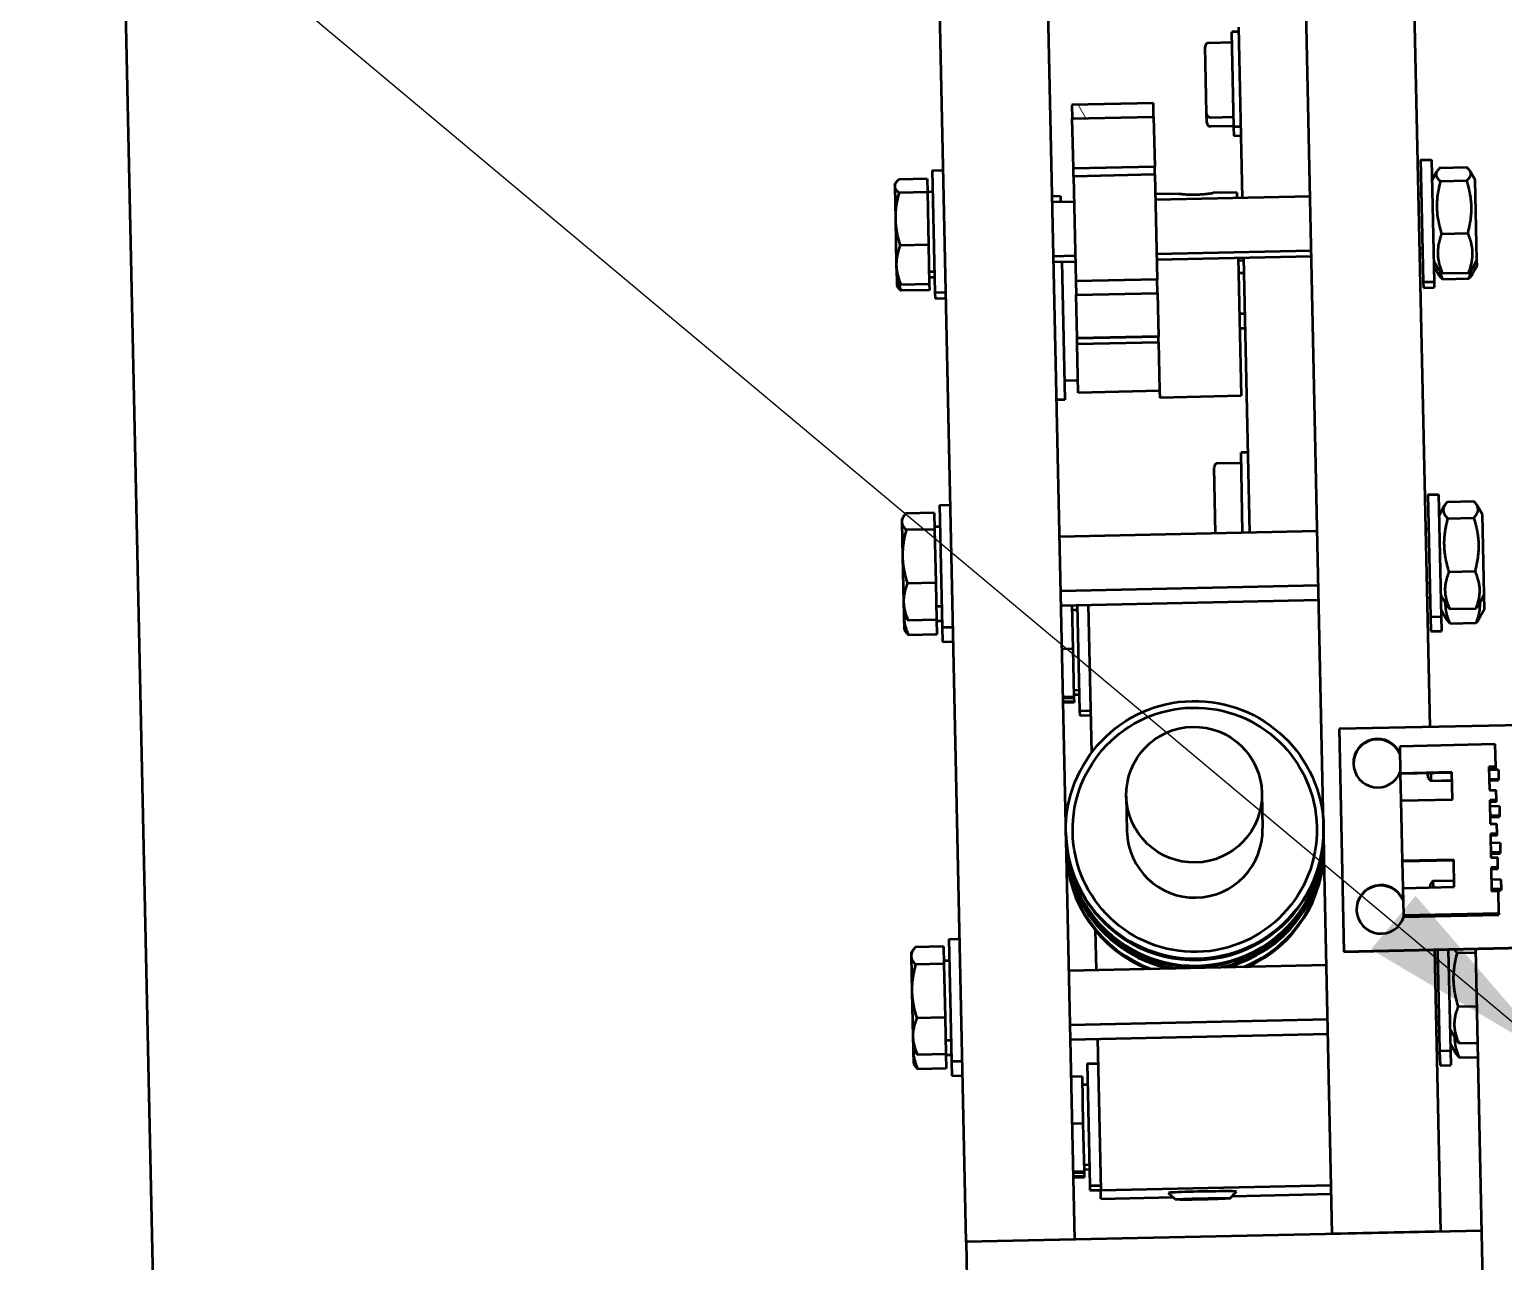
# Model space of a CAD drawing. Header units: millimetres. Extents: x 0 to 2625, y 0 to 1856.
# Drawn here: x 1661.1 to 1769.8, y 1467.8 to 1558.6 of the extents above; entities that cross this region are included whole.
import ezdxf

# ---------------------------------------------------------------- set-up
doc = ezdxf.new("R2010")
doc.units = ezdxf.units.MM
doc.header["$LTSCALE"] = 6.25
for name, color, linetype, lineweight in [('Hatch (ISO)', 7, 'Continuous', 18), ('Symbol (ISO)', 7, 'Continuous', 25), ('Visible (ISO)', 7, 'Continuous', 50)]:
    doc.layers.add(name, color=color, linetype=linetype, lineweight=lineweight)
doc.styles.add('Note Text (ISO)', font='tahoma.ttf')
doc.dimstyles.new('Default - Method 1b (ISO)$7', dxfattribs={"dimscale": 6.25, "dimtxt": 3.5, "dimasz": 2.5, "dimexe": 3.175, "dimexo": 0, "dimgap": 0.762, "dimtad": 1, "dimtoh": 1, "dimrnd": 1e-08, "dimtxsty": 'Note Text (ISO)', "dimcen": 0.09, "dimdle": 10, "dimclrd": 256, "dimclre": 256, "dimclrt": 256, "dimazin": 2, "dimtfac": 1, "dimtmove": 0, "dimatfit": 3, "dimfxl": 1, "dimtolj": 1, "dimlwd": -1, "dimlwe": -1, "dimarcsym": 0})

msp = doc.modelspace()

# ---------------------------------------------------------------- hatches: boundary and pattern name
at = {"layer": 'Hatch (ISO)'}
h = msp.add_hatch(dxfattribs=at)
h.set_pattern_fill('ANSI31', color=256, scale=158.75, angle=75.0002, style=0)
h.set_pattern_definition([(120.0002, (0, 0), (-17.18516, -9.92193), [])])
h.paths.add_polyline_path([(1738.24, 1540.05), (1738.26, 1539.05), (1744.26, 1539.18), (1744.24, 1540.18)])
h.paths.add_polyline_path([(1743.98, 1552.18), (1743.96, 1553.18), (1737.96, 1553.05), (1737.98, 1552.05)])
h = msp.add_hatch(dxfattribs=at)
h.set_pattern_fill('ANSI31', color=256, scale=158.75, angle=15, style=0)
h.set_pattern_definition([(60, (0, 0), (-17.18519, 9.92188), [])])
edge = h.paths.add_edge_path()
edge.add_ellipse((1746.96, 1502.22), major_axis=(-0.11, 5), ratio=0.99977, start_angle=0, end_angle=360)

# ---------------------------------------------------------------- linework, layer by layer
at = {"layer": 'Visible (ISO)'}
for p, q in [((1665.88, 1668.23), (1673.31, 1321.56)), ((1730.16, 1469.27), (1726.94, 1619.2)), ((1738.16, 1469.44), (1734.94, 1619.37)), ((1757.15, 1469.85), (1753.94, 1619.78)), ((1764.35, 1507.21), (1761.93, 1619.95)), ((1750.25, 1558.43), (1749.75, 1558.42)), ((1749.9, 1551.42), (1749.75, 1558.42)), ((1750.24, 1558.78), (1750.51, 1546.21)), ((1747.88, 1552.43), (1747.77, 1557.32)), ((1748.07, 1557.63), (1749.77, 1557.67)), ((1743.96, 1553.18), (1737.96, 1553.05)), ((1737.96, 1553.05), (1737.98, 1552.05)), ((1743.98, 1552.18), (1743.96, 1553.18)), ((1737.98, 1552.05), (1743.98, 1552.18)), ((1738.06, 1548.38), (1737.98, 1552.05)), ((1743.98, 1552.18), (1744.06, 1548.51)), ((1747.89, 1551.76), (1747.88, 1552.43)), ((1748.19, 1552.13), (1749.88, 1552.17)), ((1748.2, 1551.47), (1749.9, 1551.5)), ((1750.4, 1551.43), (1749.9, 1551.42)), ((1749.92, 1550.75), (1749.9, 1551.42)), ((1750.41, 1550.76), (1749.92, 1550.75)), ((1738.06, 1548.38), (1744.06, 1548.51)), ((1738.08, 1547.78), (1738.06, 1548.38)), ((1744.07, 1547.91), (1744.06, 1548.51)), ((1763.66, 1548.99), (1764.46, 1549.01)), ((1763.66, 1548.99), (1763.85, 1540)), ((1764.46, 1549.01), (1764.65, 1540.01)), ((1765.1, 1548.41), (1767.04, 1548.45)), ((1724.89, 1547.16), (1724.95, 1547.27)), ((1727.28, 1547.6), (1725.19, 1547.55)), ((1727.28, 1547.6), (1727.3, 1546.62)), ((1727.66, 1548.22), (1728.46, 1548.24)), ((1727.66, 1548.22), (1727.86, 1539.22)), ((1744.07, 1547.91), (1738.08, 1547.78)), ((1738.08, 1547.78), (1738.24, 1540.05)), ((1744.07, 1547.91), (1744.24, 1540.18)), ((1764.49, 1547.46), (1764.85, 1548.13)), ((1765.12, 1547.43), (1767.06, 1547.47)), ((1767.69, 1547.53), (1767.29, 1548.18)), ((1767.81, 1541.63), (1767.69, 1547.53)), ((1724.89, 1547.16), (1724.89, 1547.06)), ((1724.89, 1547.06), (1724.94, 1544.63)), ((1727.3, 1546.62), (1725.21, 1546.57)), ((1727.3, 1546.65), (1727.7, 1546.66)), ((1727.3, 1546.62), (1727.38, 1542.74)), ((1737.11, 1546.31), (1736.51, 1546.3)), ((1737.11, 1546.31), (1737.12, 1545.92)), ((1745.86, 1546.5), (1744.11, 1546.46)), ((1744.11, 1546.07), (1755.51, 1546.32)), ((1750.1, 1546.59), (1748.35, 1546.56)), ((1750.1, 1546.59), (1750.11, 1546.2)), ((1763.51, 1546.49), (1763.71, 1546.49)), ((1736.52, 1545.91), (1738.12, 1545.94)), ((1724.94, 1544.63), (1725.01, 1541.23)), ((1765.2, 1543.55), (1767.14, 1543.59)), ((1727.38, 1542.74), (1725.29, 1542.69)), ((1727.38, 1542.74), (1727.44, 1539.83)), ((1736.6, 1541.91), (1738.2, 1541.95)), ((1744.2, 1542.07), (1755.6, 1542.32)), ((1744.21, 1541.65), (1755.61, 1541.89)), ((1750.61, 1541.78), (1751.04, 1521.54)), ((1763.6, 1542.49), (1763.8, 1542.49)), ((1763.6, 1542.06), (1763.8, 1542.07)), ((1725.01, 1541.23), (1725.04, 1540.16)), ((1727.42, 1540.77), (1727.82, 1540.78)), ((1736.61, 1541.48), (1738.21, 1541.52)), ((1737.21, 1541.5), (1737.43, 1531.32)), ((1750.21, 1541.77), (1750.43, 1531.6)), ((1750.21, 1541.59), (1750.61, 1541.6)), ((1764.62, 1541.56), (1765.01, 1540.91)), ((1764.62, 1541.13), (1765.02, 1540.48)), ((1767.81, 1541.63), (1767.45, 1540.97)), ((1767.82, 1541.2), (1767.46, 1540.54)), ((1767.82, 1541.2), (1767.81, 1541.63)), ((1725.04, 1540.16), (1725.05, 1539.73)), ((1725.04, 1540.16), (1725.1, 1540.06)), ((1725.05, 1539.73), (1725.11, 1539.63)), ((1727.44, 1539.83), (1725.36, 1539.78)), ((1727.43, 1540.35), (1727.83, 1540.35)), ((1727.44, 1539.83), (1727.45, 1539.4)), ((1744.24, 1540.18), (1738.24, 1540.05)), ((1738.24, 1540.05), (1738.26, 1539.05)), ((1744.26, 1539.18), (1744.24, 1540.18)), ((1750.63, 1540.65), (1750.23, 1540.64)), ((1763.85, 1540), (1764.65, 1540.01)), ((1763.85, 1540), (1763.86, 1539.57)), ((1764.65, 1540.01), (1764.66, 1539.58)), ((1765.27, 1540.64), (1767.2, 1540.68)), ((1765.27, 1540.21), (1767.21, 1540.25)), ((1727.45, 1539.4), (1725.37, 1539.36)), ((1727.86, 1539.22), (1728.66, 1539.24)), ((1727.86, 1539.22), (1727.87, 1538.79)), ((1727.87, 1538.79), (1728.67, 1538.81)), ((1738.26, 1539.05), (1744.26, 1539.18)), ((1738.33, 1535.86), (1738.26, 1539.05)), ((1744.26, 1539.18), (1744.33, 1535.99)), ((1763.86, 1539.57), (1764.66, 1539.58)), ((1750.7, 1537.65), (1750.3, 1537.64)), ((1750.32, 1536.6), (1750.72, 1536.6)), ((1738.33, 1535.86), (1744.33, 1535.99)), ((1744.33, 1535.99), (1738.33, 1535.86)), ((1744.33, 1535.99), (1738.33, 1535.86)), ((1738.34, 1535.43), (1738.33, 1535.86)), ((1738.33, 1535.86), (1738.33, 1535.86)), ((1738.34, 1535.43), (1744.34, 1535.56)), ((1738.42, 1531.84), (1738.34, 1535.43)), ((1744.34, 1535.56), (1744.33, 1535.99)), ((1744.33, 1535.99), (1744.33, 1535.99)), ((1744.34, 1535.56), (1744.42, 1532.03)), ((1738.4, 1532.74), (1737.4, 1532.72)), ((1744.42, 1532.03), (1744.43, 1531.47)), ((1737.43, 1531.32), (1736.83, 1531.31)), ((1744.42, 1531.97), (1738.42, 1531.84)), ((1738.42, 1531.84), (1738.42, 1531.84)), ((1750.43, 1531.6), (1744.43, 1531.47)), ((1748.73, 1526.65), (1750.43, 1526.68)), ((1750.92, 1527.44), (1750.42, 1527.43)), ((1750.54, 1521.53), (1750.42, 1527.43)), ((1748.54, 1521.49), (1748.44, 1526.34)), ((1728.19, 1523.55), (1728.99, 1523.57)), ((1728.19, 1523.55), (1728.39, 1514.56)), ((1764.19, 1524.33), (1764.98, 1524.34)), ((1764.19, 1524.33), (1764.38, 1515.33)), ((1764.98, 1524.34), (1765.18, 1515.35)), ((1765.02, 1522.79), (1765.42, 1523.52)), ((1765.63, 1523.8), (1767.57, 1523.85)), ((1768.22, 1522.86), (1767.79, 1523.57)), ((1725.42, 1522.49), (1725.51, 1522.67)), ((1725.42, 1522.49), (1725.42, 1522.33)), ((1725.42, 1522.33), (1725.47, 1519.75)), ((1727.81, 1522.99), (1725.72, 1522.95)), ((1727.81, 1522.99), (1727.83, 1521.77)), ((1765.65, 1522.58), (1767.59, 1522.63)), ((1768.34, 1516.96), (1768.22, 1522.86)), ((1727.83, 1521.77), (1725.74, 1521.73)), ((1727.83, 1521.99), (1728.23, 1521.99)), ((1727.83, 1521.77), (1727.92, 1517.83)), ((1737.04, 1521.24), (1756.04, 1521.65)), ((1764.04, 1521.82), (1764.24, 1521.83)), ((1725.47, 1519.75), (1725.55, 1516.41)), ((1765.74, 1518.64), (1767.68, 1518.68)), ((1727.92, 1517.83), (1725.83, 1517.78)), ((1727.92, 1517.83), (1727.97, 1515.1)), ((1737.13, 1517.24), (1756.13, 1517.65)), ((1764.12, 1517.82), (1764.32, 1517.83)), ((1765.14, 1516.89), (1765.58, 1516.18)), ((1768.34, 1516.96), (1767.94, 1516.23)), ((1768.37, 1515.89), (1768.34, 1516.96)), ((1725.55, 1516.41), (1725.57, 1515.5)), ((1727.95, 1516.11), (1728.35, 1516.12)), ((1737.15, 1516.17), (1756.15, 1516.58)), ((1737.95, 1516.19), (1738.02, 1512.97)), ((1737.96, 1515.83), (1738.36, 1515.84)), ((1738.35, 1516.2), (1738.52, 1508.39)), ((1739.15, 1516.22), (1739.39, 1505.29)), ((1764.15, 1516.75), (1764.35, 1516.76)), ((1765.17, 1515.82), (1765.6, 1515.11)), ((1765.8, 1515.91), (1767.74, 1515.95)), ((1768.37, 1515.89), (1767.96, 1515.16)), ((1725.57, 1515.5), (1725.57, 1515.34)), ((1725.57, 1515.5), (1725.67, 1515.33)), ((1725.57, 1515.34), (1725.59, 1514.42)), ((1727.97, 1515.1), (1725.89, 1515.06)), ((1727.97, 1515.1), (1728, 1514.03)), ((1727.98, 1515.04), (1728.38, 1515.04)), ((1764.38, 1515.33), (1765.18, 1515.35)), ((1764.38, 1515.33), (1764.4, 1514.26)), ((1765.18, 1515.35), (1765.2, 1514.27)), ((1765.82, 1514.84), (1767.76, 1514.88)), ((1725.59, 1514.42), (1725.69, 1514.25)), ((1728, 1514.03), (1725.91, 1513.98)), ((1728.39, 1514.56), (1729.19, 1514.57)), ((1728.39, 1514.56), (1728.41, 1513.48)), ((1764.4, 1514.26), (1765.2, 1514.27)), ((1728.41, 1513.48), (1729.21, 1513.5)), ((1738.02, 1512.97), (1737.22, 1512.95)), ((1738.02, 1512.97), (1738.1, 1509.43)), ((1738.1, 1509.43), (1737.3, 1509.41)), ((1738.1, 1509.34), (1737.3, 1509.33)), ((1738.09, 1509.93), (1738.49, 1509.94)), ((1738.09, 1509.59), (1738.49, 1509.6)), ((1738.1, 1509.43), (1738.1, 1509.34)), ((1738.1, 1509.34), (1738.11, 1509.09)), ((1738.11, 1509.09), (1737.31, 1509.07)), ((1738.11, 1509), (1737.31, 1508.98)), ((1738.11, 1509.09), (1738.11, 1509)), ((1738.52, 1508.39), (1739.32, 1508.41)), ((1738.52, 1508.39), (1738.53, 1508.05)), ((1738.53, 1508.05), (1739.33, 1508.07)), ((1779.51, 1507.53), (1757.65, 1507.06)), ((1757.65, 1507.06), (1758, 1490.67)), ((1769.16, 1505.93), (1762.12, 1505.78)), ((1769.19, 1504.29), (1769.16, 1505.93)), ((1762.12, 1505.78), (1762.16, 1503.78)), ((1765.96, 1503.87), (1762.16, 1503.78)), ((1762.16, 1503.77), (1765.96, 1503.85)), ((1762.16, 1503.77), (1762.16, 1503.78)), ((1762.16, 1503.77), (1762.2, 1501.78)), ((1764.27, 1503.81), (1764.2, 1503.74)), ((1764.4, 1503.82), (1764.41, 1503.25)), ((1766, 1501.87), (1765.96, 1503.87)), ((1769.19, 1504.29), (1768.69, 1504.28)), ((1768.69, 1504.28), (1768.73, 1502.55)), ((1769.19, 1504.17), (1768.69, 1504.16)), ((1769.4, 1504.06), (1768.7, 1504.04)), ((1769.19, 1504.17), (1769.19, 1504.29)), ((1769.4, 1504.06), (1769.41, 1503.36)), ((1764.21, 1503.44), (1764.2, 1503.74)), ((1764.21, 1503.44), (1764.21, 1503.44)), ((1764.21, 1503.44), (1764.41, 1503.24)), ((1764.21, 1503.44), (1764.41, 1503.25)), ((1764.41, 1503.25), (1765.97, 1503.29)), ((1764.41, 1503.24), (1765.97, 1503.27)), ((1764.41, 1503.25), (1764.41, 1503.24)), ((1769.41, 1503.36), (1768.71, 1503.34)), ((1768.71, 1503.28), (1769.41, 1503.29)), ((1769.41, 1503.36), (1769.41, 1503.29)), ((1741.96, 1502.11), (1742.01, 1499.52)), ((1751.95, 1502.32), (1752.01, 1499.74)), ((1762.2, 1501.78), (1766, 1501.87)), ((1762.2, 1501.78), (1762.3, 1497.34)), ((1768.73, 1502.55), (1769.23, 1502.56)), ((1769.25, 1501.82), (1768.75, 1501.81)), ((1768.75, 1501.81), (1768.78, 1500.07)), ((1769.25, 1501.69), (1768.75, 1501.68)), ((1769.25, 1501.82), (1769.23, 1502.56)), ((1769.25, 1501.69), (1769.25, 1501.82)), ((1769.46, 1501.36), (1768.76, 1501.35)), ((1769.47, 1500.66), (1768.77, 1500.65)), ((1768.77, 1500.58), (1769.47, 1500.59)), ((1769.46, 1501.36), (1769.47, 1500.66)), ((1769.47, 1500.66), (1769.47, 1500.59)), ((1768.78, 1500.07), (1769.28, 1500.08)), ((1769.3, 1499.34), (1769.28, 1500.08)), ((1769.3, 1499.34), (1768.8, 1499.33)), ((1768.8, 1499.33), (1768.84, 1497.59)), ((1769.3, 1499.22), (1768.8, 1499.21)), ((1769.51, 1498.66), (1768.81, 1498.65)), ((1769.3, 1499.22), (1769.3, 1499.34)), ((1769.51, 1498.66), (1769.53, 1497.96)), ((1766.1, 1497.42), (1762.3, 1497.34)), ((1762.3, 1497.32), (1766.1, 1497.4)), ((1762.3, 1497.32), (1762.3, 1497.34)), ((1762.3, 1497.32), (1762.34, 1495.34)), ((1766.14, 1495.42), (1766.1, 1497.42)), ((1769.53, 1497.96), (1768.83, 1497.95)), ((1768.83, 1497.88), (1769.53, 1497.89)), ((1768.84, 1497.59), (1769.34, 1497.6)), ((1769.35, 1496.87), (1769.34, 1497.6)), ((1769.53, 1497.96), (1769.53, 1497.89)), ((1769.35, 1496.87), (1768.85, 1496.85)), ((1768.85, 1496.85), (1768.89, 1495.12)), ((1769.35, 1496.74), (1768.85, 1496.73)), ((1769.35, 1496.74), (1769.35, 1496.87)), ((1762.34, 1495.34), (1766.14, 1495.42)), ((1762.34, 1495.34), (1762.39, 1493.34)), ((1764.57, 1495.86), (1764.38, 1495.65)), ((1764.38, 1495.38), (1764.38, 1495.65)), ((1764.57, 1495.86), (1766.13, 1495.89)), ((1764.57, 1495.86), (1764.58, 1495.39)), ((1769.57, 1495.96), (1768.87, 1495.95)), ((1769.59, 1495.26), (1768.89, 1495.25)), ((1768.89, 1495.18), (1769.59, 1495.19)), ((1768.89, 1495.12), (1769.39, 1495.13)), ((1769.42, 1493.49), (1769.39, 1495.13)), ((1769.57, 1495.96), (1769.59, 1495.26)), ((1769.59, 1495.26), (1769.59, 1495.19)), ((1762.39, 1493.34), (1769.42, 1493.49)), ((1762.39, 1493.34), (1762.39, 1493.22)), ((1762.39, 1493.22), (1762.42, 1493.22)), ((1762.42, 1493.22), (1769.43, 1493.37)), ((1769.42, 1493.49), (1769.43, 1493.37)), ((1739.67, 1492.24), (1739.73, 1489.3)), ((1728.49, 1491.02), (1726.4, 1490.97)), ((1728.49, 1491.02), (1728.52, 1489.75)), ((1728.88, 1491.57), (1729.68, 1491.59)), ((1728.88, 1491.57), (1729.07, 1482.57)), ((1758, 1490.67), (1797.69, 1491.52)), ((1758, 1490.64), (1797.69, 1491.49)), ((1765.15, 1470.02), (1764.7, 1490.78)), ((1764.9, 1490.78), (1765.06, 1483.34)), ((1765.7, 1490.8), (1765.86, 1483.36)), ((1767.7, 1490.84), (1768.53, 1452.26)), ((1726.1, 1490.51), (1726.21, 1490.7)), ((1726.1, 1490.51), (1726.11, 1490.33)), ((1726.11, 1490.33), (1726.16, 1487.72)), ((1728.52, 1489.75), (1726.43, 1489.7)), ((1728.51, 1490), (1728.91, 1490.01)), ((1728.52, 1489.75), (1728.6, 1485.79)), ((1737.73, 1489.26), (1756.73, 1489.67)), ((1758, 1490.67), (1758, 1490.64)), ((1764.72, 1489.84), (1764.92, 1489.84)), ((1766.34, 1490.56), (1767.71, 1490.59)), ((1726.16, 1487.72), (1726.23, 1484.39)), ((1766.42, 1486.6), (1767.79, 1486.63)), ((1728.6, 1485.79), (1726.52, 1485.74)), ((1728.6, 1485.79), (1728.66, 1483.1)), ((1737.82, 1485.26), (1756.81, 1485.67)), ((1764.81, 1485.84), (1765.01, 1485.84)), ((1726.23, 1484.39), (1726.25, 1483.51)), ((1737.84, 1484.19), (1756.84, 1484.59)), ((1739.84, 1484.23), (1740.08, 1473.08)), ((1764.83, 1484.77), (1765.03, 1484.77)), ((1765.83, 1484.91), (1766.27, 1484.18)), ((1726.25, 1483.51), (1726.36, 1483.33)), ((1726.25, 1483.51), (1726.26, 1483.34)), ((1726.26, 1483.34), (1726.27, 1482.44)), ((1728.64, 1484.12), (1729.04, 1484.13)), ((1765.06, 1483.34), (1765.86, 1483.36)), ((1765.06, 1483.34), (1765.09, 1482.27)), ((1765.85, 1483.84), (1766.29, 1483.12)), ((1765.86, 1483.36), (1765.89, 1482.29)), ((1766.48, 1483.91), (1767.85, 1483.94)), ((1726.27, 1482.44), (1726.38, 1482.26)), ((1728.66, 1483.1), (1726.57, 1483.06)), ((1728.68, 1482.04), (1726.6, 1481.99)), ((1728.66, 1483.1), (1728.68, 1482.04)), ((1728.66, 1483.05), (1729.06, 1483.06)), ((1729.07, 1482.57), (1729.87, 1482.59)), ((1729.07, 1482.57), (1729.1, 1481.5)), ((1739.08, 1482.41), (1739.88, 1482.42)), ((1739.08, 1482.41), (1739.27, 1473.41)), ((1765.09, 1482.27), (1765.89, 1482.29)), ((1766.51, 1482.85), (1767.87, 1482.88)), ((1729.1, 1481.5), (1729.9, 1481.52)), ((1738.7, 1481.44), (1737.9, 1481.42)), ((1738.7, 1481.44), (1738.77, 1477.99)), ((1738.71, 1480.85), (1739.11, 1480.86)), ((1738.77, 1477.99), (1737.97, 1477.97)), ((1738.77, 1477.99), (1738.85, 1474.45)), ((1738.85, 1474.45), (1738.05, 1474.43)), ((1738.84, 1474.95), (1739.24, 1474.96)), ((1738.85, 1474.61), (1739.25, 1474.62)), ((1738.85, 1474.45), (1738.85, 1474.36)), ((1738.85, 1474.36), (1738.05, 1474.34)), ((1738.86, 1474.1), (1738.06, 1474.08)), ((1738.86, 1474.02), (1738.06, 1474)), ((1738.85, 1474.36), (1738.86, 1474.1)), ((1738.86, 1474.1), (1738.86, 1474.02)), ((1739.27, 1473.41), (1740.07, 1473.43)), ((1739.27, 1473.41), (1739.28, 1473.07)), ((1740.08, 1473.08), (1757.07, 1473.44)), ((1739.28, 1473.07), (1740.08, 1473.08)), ((1740.09, 1472.44), (1740.08, 1473.08)), ((1740.09, 1472.44), (1745.41, 1472.55)), ((1745.59, 1472.38), (1745.08, 1472.86)), ((1746.34, 1472.42), (1747.59, 1472.46)), ((1746.34, 1472.38), (1746.34, 1472.42)), ((1747.59, 1472.4), (1746.34, 1472.38)), ((1747.59, 1472.46), (1748.84, 1472.47)), ((1747.59, 1472.46), (1747.59, 1472.4)), ((1748.84, 1472.44), (1747.59, 1472.4)), ((1748.84, 1472.47), (1748.84, 1472.44)), ((1749.6, 1472.47), (1750.08, 1472.97)), ((1749.77, 1472.64), (1757.09, 1472.8)), ((1768.15, 1470.08), (1730.16, 1469.27)), ((1738.16, 1469.44), (1730.16, 1469.27)), ((1730.16, 1469.27), (1730.33, 1461.27)), ((1765.15, 1470.02), (1757.15, 1469.85))]:
    msp.add_line(p, q, dxfattribs=at)
for centre, start, end in [((1748.07, 1557.33), 91.2287, 181.2287), ((1748.18, 1552.43), 181.2287, 271.2287), ((1748.19, 1551.77), 181.2287, 271.2287), ((1748.74, 1526.35), 91.2287, 181.2287)]:
    msp.add_arc(centre, 0.3, start, end, dxfattribs=at)
for centre, major_axis, ratio in [((1747.01, 1499.62), (9.5, 0.2), 0.99977), ((1747.01, 1499.63), (-9, -0.19), 0.99977), ((1746.96, 1502.22), (-0.11, 5), 0.99977), ((1747.59, 1472.43), (-2.01, -0.04), 0.021443)]:
    msp.add_ellipse(centre, major_axis=major_axis, ratio=ratio, dxfattribs=at)
for centre, major_axis, ratio, start_param, end_param in [((1760.49, 1504.54), (1.79, 0.04), 0.99977, 0.391139, 5.892047), ((1760.49, 1504.5), (-1.79, -0.04), 0.99977, 3.532731, 6.273286), ((1747.01, 1499.55), (-9.5, -0.2), 0.99977, 0, 3.141593), ((1747.01, 1499.53), (-9.5, -0.2), 0.99977, 6.281718, 9.426245), ((1747.01, 1499.63), (5, 0.11), 0.99977, 3.141593, 6.283185), ((1747.02, 1499.11), (-9.5, -0.2), 0.99977, 0, 3.141593), ((1747.02, 1499.08), (-9.5, -0.2), 0.99977, 6.281718, 9.426245), ((1747.02, 1499.02), (-9.5, -0.2), 0.99977, 0, 3.141593), ((1747.03, 1498.82), (-9.5, -0.2), 0.99977, 6.273026, 7.686348), ((1747.03, 1498.76), (-9.5, -0.2), 0.99977, 0, 1.366527), ((1747.03, 1498.73), (-9.5, -0.2), 0.99977, 6.281718, 7.635716), ((1747.03, 1498.82), (9.5, 0.2), 0.99977, 4.880023, 6.293345), ((1747.03, 1498.76), (9.5, 0.2), 0.99977, 4.916659, 6.283185), ((1747.03, 1498.73), (9.5, 0.2), 0.99977, 4.930655, 6.284653), ((1747.04, 1498.32), (9.5, 0.2), 0.99977, 5.081978, 6.283185), ((1747.04, 1498.29), (9.5, 0.2), 0.99977, 5.090019, 6.284653), ((1747.04, 1498.22), (9.5, 0.2), 0.99977, 5.107983, 6.283185), ((1747.04, 1498.32), (-9.5, -0.2), 0.99977, 0, 1.201207), ((1747.04, 1498.29), (-9.5, -0.2), 0.99977, 6.281718, 7.476351), ((1747.04, 1498.22), (-9.5, -0.2), 0.99977, 0, 1.175203), ((1760.72, 1493.77), (1.79, 0.04), 0.99977, 0.391139, 5.948289), ((1760.72, 1493.73), (-1.79, -0.04), 0.99977, 3.532731, 6.273286), ((1747.58, 1472.92), (2.5, 0.05), 0.021443, 6.261736, 9.446227)]:
    msp.add_ellipse(centre, major_axis=major_axis, ratio=ratio, start_param=start_param, end_param=end_param, dxfattribs=at)
for points, weights in [([(1765.1, 1548.41), (1764.53, 1547.91), (1765.12, 1547.43)], [1, 1.15470053838, 1]), ([(1767.06, 1547.47), (1767.63, 1547.97), (1767.04, 1548.45)], [1, 1.15470053838, 1]), ([(1725.19, 1547.55), (1724.88, 1547.28), (1724.89, 1547.06)], [1, 1.0379548493, 1]), ([(1765.12, 1547.43), (1764.58, 1545.48), (1765.2, 1543.55)], [1, 1.15470053838, 1]), ([(1767.14, 1543.59), (1767.68, 1545.54), (1767.06, 1547.47)], [1, 1.15470053838, 1]), ([(1724.89, 1547.06), (1724.89, 1546.83), (1725.21, 1546.57)], [1, 1.0379548493, 1]), ([(1725.21, 1546.57), (1724.92, 1545.53), (1724.94, 1544.63)], [1, 1.0379548493, 1]), ([(1724.94, 1544.63), (1724.96, 1543.72), (1725.29, 1542.69)], [1, 1.0379548493, 1]), ([(1765.2, 1543.55), (1764.65, 1542.08), (1765.27, 1540.64)], [1, 1.15470053838, 1]), ([(1767.2, 1540.68), (1767.76, 1542.15), (1767.14, 1543.59)], [1, 1.15470053838, 1]), ([(1725.29, 1542.69), (1725, 1541.91), (1725.01, 1541.23)], [1, 1.0379548493, 1]), ([(1725.01, 1541.23), (1725.03, 1540.56), (1725.36, 1539.78)], [1, 1.0379548493, 1]), ([(1765.27, 1540.64), (1765.09, 1540.78), (1765.01, 1540.91)], [1, 1.04187137438, 1.06107686781]), ([(1765.05, 1540.85), (1765.13, 1540.55), (1765.27, 1540.21)], [1.05102120006, 1.03222200105, 1]), ([(1767.45, 1540.97), (1767.38, 1540.83), (1767.2, 1540.68)], [1.06107686781, 1.04187137438, 1]), ([(1767.21, 1540.25), (1767.34, 1540.59), (1767.41, 1540.9)], [1, 1.03222200105, 1.05102120006]), ([(1725.36, 1539.78), (1725.18, 1539.93), (1725.1, 1540.06)], [1, 1.02089626315, 1.01878340775]), ([(1725.37, 1539.36), (1725.19, 1539.5), (1725.11, 1539.63)], [1, 1.02089626315, 1.01878340775]), ([(1725.14, 1540), (1725.22, 1539.69), (1725.37, 1539.36)], [1.01855784169, 1.016155616, 1]), ([(1765.27, 1540.21), (1765.1, 1540.35), (1765.02, 1540.48)], [1, 1.04187137438, 1.06107686781]), ([(1767.46, 1540.54), (1767.39, 1540.4), (1767.21, 1540.25)], [1.06107686781, 1.04187137438, 1]), ([(1765.63, 1523.8), (1765.06, 1523.18), (1765.65, 1522.58)], [1, 1.15470053838, 1]), ([(1767.59, 1522.63), (1768.16, 1523.25), (1767.57, 1523.85)], [1, 1.15470053838, 1]), ([(1725.72, 1522.95), (1725.41, 1522.61), (1725.42, 1522.33)], [1, 1.0379548493, 1]), ([(1725.42, 1522.33), (1725.42, 1522.05), (1725.74, 1521.73)], [1, 1.0379548493, 1]), ([(1765.65, 1522.58), (1765.11, 1520.6), (1765.74, 1518.64)], [1, 1.15470053838, 1]), ([(1767.68, 1518.68), (1768.22, 1520.67), (1767.59, 1522.63)], [1, 1.15470053838, 1]), ([(1725.74, 1521.73), (1725.45, 1520.66), (1725.47, 1519.75)], [1, 1.0379548493, 1]), ([(1725.47, 1519.75), (1725.49, 1518.83), (1725.83, 1517.78)], [1, 1.0379548493, 1]), ([(1765.74, 1518.64), (1765.18, 1517.26), (1765.8, 1515.91)], [1, 1.15470053838, 1]), ([(1767.74, 1515.95), (1768.29, 1517.33), (1767.68, 1518.68)], [1, 1.15470053838, 1]), ([(1725.83, 1517.78), (1725.53, 1517.05), (1725.55, 1516.41)], [1, 1.0379548493, 1]), ([(1725.55, 1516.41), (1725.56, 1515.78), (1725.89, 1515.06)], [1, 1.0379548493, 1]), ([(1765.48, 1516.34), (1765.45, 1515.64), (1765.82, 1514.84)], [1.07623228616, 1.08664953197, 1]), ([(1765.8, 1515.91), (1765.65, 1516.05), (1765.58, 1516.18)], [1, 1.03276022529, 1.0516454845]), ([(1767.94, 1516.23), (1767.87, 1516.1), (1767.74, 1515.95)], [1.0516454845, 1.03276022529, 1]), ([(1767.76, 1514.88), (1768.09, 1515.7), (1768.03, 1516.4)], [1, 1.08664953197, 1.07623228616]), ([(1725.57, 1515.49), (1725.57, 1515.41), (1725.57, 1515.34)], [1.00780378167, 1.00441559208, 1]), ([(1725.57, 1515.34), (1725.58, 1514.71), (1725.91, 1513.98)], [1, 1.0379548493, 1]), ([(1725.89, 1515.06), (1725.75, 1515.2), (1725.67, 1515.33)], [1, 1.01642120402, 1.01863310691]), ([(1765.82, 1514.84), (1765.68, 1514.98), (1765.6, 1515.11)], [1, 1.03250014699, 1.0513447558]), ([(1767.96, 1515.16), (1767.89, 1515.03), (1767.76, 1514.88)], [1.0513447558, 1.03250014699, 1]), ([(1725.91, 1513.98), (1725.77, 1514.12), (1725.69, 1514.25)], [1, 1.01629288501, 1.01859767064]), ([(1726.4, 1490.97), (1726.1, 1490.63), (1726.11, 1490.33)], [1, 1.0379548493, 1]), ([(1766.14, 1490.81), (1766.21, 1490.69), (1766.34, 1490.56)], [1.04728610492, 1.02912712952, 1]), ([(1726.11, 1490.33), (1726.11, 1490.04), (1726.43, 1489.7)], [1, 1.0379548493, 1]), ([(1726.43, 1489.7), (1726.14, 1488.63), (1726.16, 1487.72)], [1, 1.0379548493, 1]), ([(1766.34, 1490.56), (1765.8, 1488.57), (1766.42, 1486.6)], [1, 1.15470053838, 1]), ([(1726.16, 1487.72), (1726.18, 1486.8), (1726.52, 1485.74)], [1, 1.0379548493, 1]), ([(1766.42, 1486.6), (1765.87, 1485.24), (1766.48, 1483.91)], [1, 1.15470053838, 1]), ([(1726.52, 1485.74), (1726.22, 1485.02), (1726.23, 1484.39)], [1, 1.0379548493, 1]), ([(1726.23, 1484.39), (1726.25, 1483.77), (1726.57, 1483.06)], [1, 1.0379548493, 1]), ([(1766.16, 1484.36), (1766.14, 1483.65), (1766.51, 1482.85)], [1.07609923634, 1.08718732807, 1]), ([(1726.26, 1483.5), (1726.25, 1483.42), (1726.26, 1483.34)], [1.00819403665, 1.00467214824, 1]), ([(1726.26, 1483.34), (1726.27, 1482.71), (1726.6, 1481.99)], [1, 1.0379548493, 1]), ([(1726.57, 1483.06), (1726.44, 1483.2), (1726.36, 1483.33)], [1, 1.01538851321, 1.01829870846]), ([(1766.48, 1483.91), (1766.35, 1484.05), (1766.27, 1484.18)], [1, 1.03066900797, 1.04917790248]), ([(1766.51, 1482.85), (1766.37, 1482.99), (1766.29, 1483.12)], [1, 1.03193429763, 1.05068442181]), ([(1726.6, 1481.99), (1726.46, 1482.13), (1726.38, 1482.26)], [1, 1.01601359142, 1.0185145427])]:
    msp.add_rational_spline(points, weights, degree=2, dxfattribs=at)
msp.add_open_spline([(1745.86, 1546.5), (1745.87, 1546.5), (1745.9, 1546.5), (1746.01, 1546.49), (1746.11, 1546.48), (1746.33, 1546.46), (1746.47, 1546.45), (1746.78, 1546.44), (1746.95, 1546.44), (1747.11, 1546.44), (1747.26, 1546.45), (1747.43, 1546.46), (1747.74, 1546.48), (1747.88, 1546.5), (1748.1, 1546.52), (1748.2, 1546.54), (1748.31, 1546.55), (1748.34, 1546.56), (1748.35, 1546.56)], degree=3, knots=[0.5789005, 0.5789005, 0.5789005, 0.5789005, 0.6133468, 0.6133468, 0.6605268, 0.6605268, 0.707708, 0.707708, 0.7548892, 0.7548892, 0.7548892, 0.8020704, 0.8020704, 0.8492516, 0.8492516, 0.8964315, 0.8964315, 0.9308779, 0.9308779, 0.9308779, 0.9308779], dxfattribs=at)

# ---------------------------------------------------------------- leaders
at = {"layer": 'Symbol (ISO)', "annotation_type": 0, "has_hookline": 1, "hookline_direction": 1, "text_width": 562.17}
msp.add_leader([(1773.62, 1482.76), (1557.78, 1663.49), (1542.16, 1663.49)], dimstyle='Default - Method 1b (ISO)$7', override={"dimtad": 0}, dxfattribs=at)

doc.saveas('drawing.dxf')
